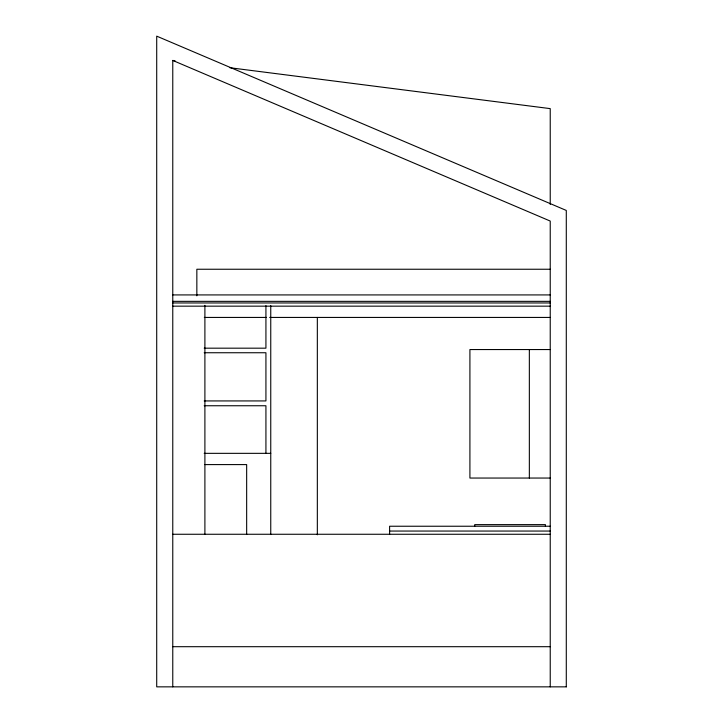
<?xml version="1.0" encoding="UTF-8"?>
<svg xmlns="http://www.w3.org/2000/svg" width="723" height="723" viewBox="0 0 723 723"><rect width="100%" height="100%" fill="white"/><g stroke="black" fill="none" stroke-linecap="round" stroke-linejoin="round"><path stroke-width="1.08" d="M550.23 269.245L196.846 269.245L196.846 295.824M172.77 294.921L550.23 294.921M172.77 301.346L550.23 301.346M172.77 302.955L550.23 302.955M172.77 306.163L550.23 306.163M204.32 317.433L266.507 317.433M269.67 317.433L550.23 317.433M204.202 348.179L265.928 348.179L265.928 305.648M550.23 349.552L469.914 349.552L469.914 478.048L550.23 478.048M204.202 352.743L265.928 352.743L265.928 400.931L204.202 400.931M204.202 405.748L265.928 405.748L265.928 453.339M204.202 453.339L270.754 453.339M204.898 464.591L246.66 464.591L246.66 534.541M550.23 526.236L389.607 526.236L389.607 534.414M389.607 531.053L550.23 531.053M172.77 534.261L550.23 534.261M172.77 646.696L550.23 646.696M172.77 686.85L172.77 60.443L175.011 60.723M229.896 67.736L550.23 108.622L550.23 204.437M172.77 60.443L550.23 221.057L550.23 686.85M545.404 526.236L545.404 524.627L474.74 524.627L474.74 526.236M529.344 349.552L529.344 478.048M317.334 317.433L317.334 534.803M270.754 305.648L270.754 534.559M204.898 305.341L204.898 534.541M566.29 686.85L156.71 686.85L156.71 36.15L566.29 210.438L566.29 686.85"/></g></svg>
